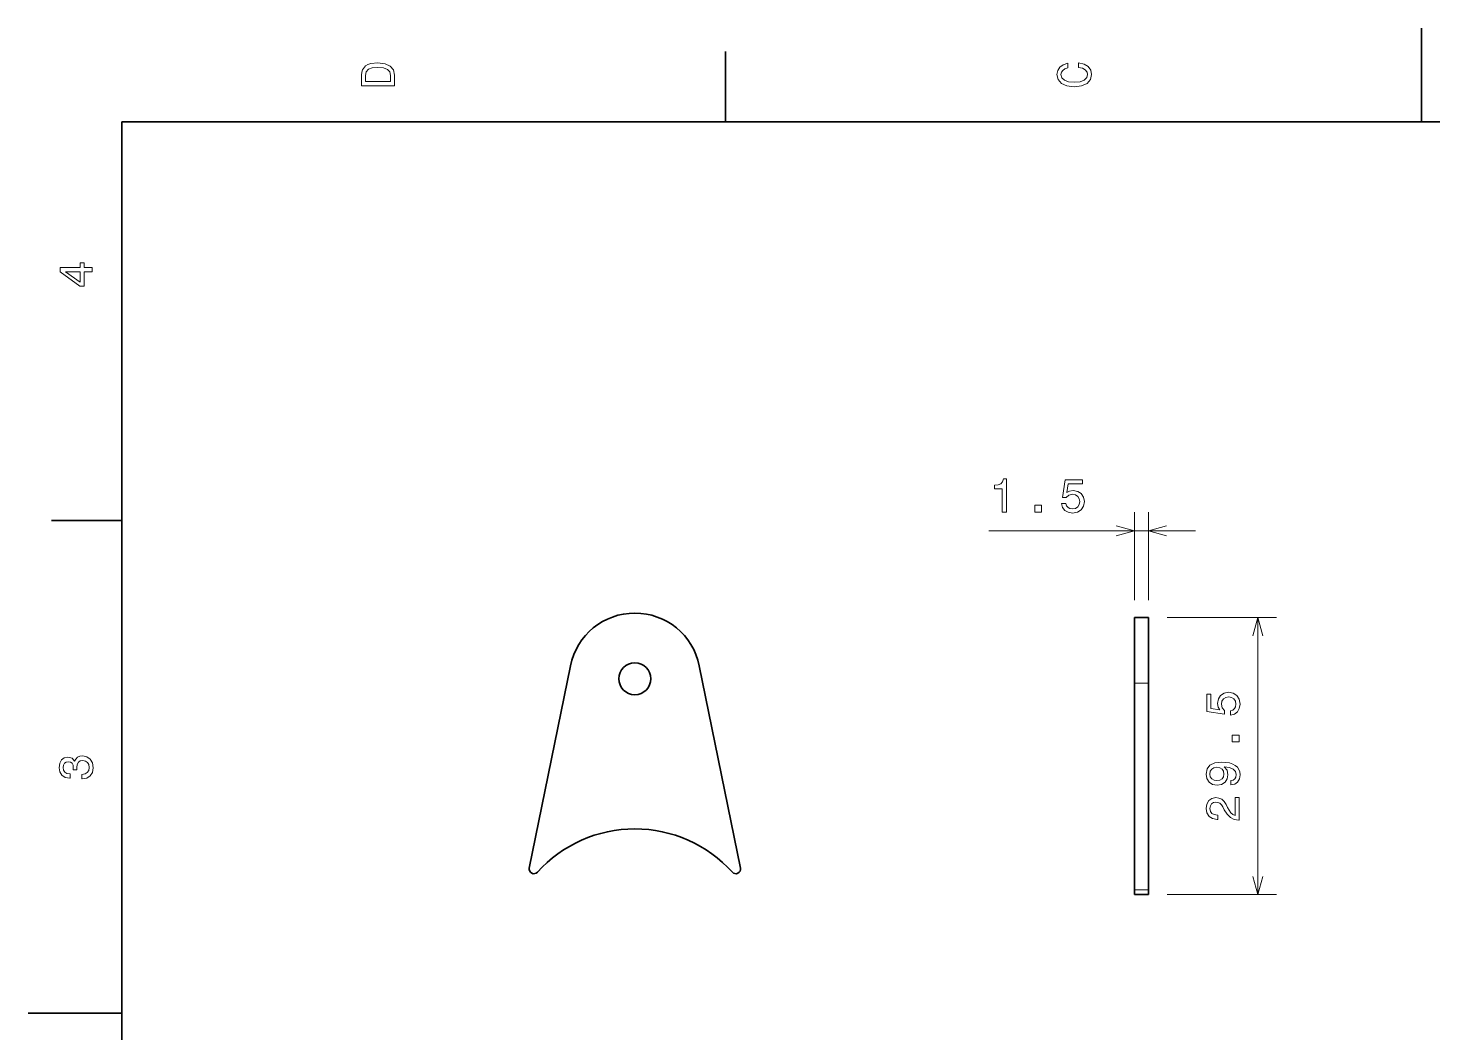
# Model space of a CAD drawing. Extents: x 0 to 297, y 0 to 210.
# Drawn here: x 0 to 149.7, y 102.9 to 210 of the extents above; entities that cross this region are included whole.
import ezdxf

# ---------------------------------------------------------------- set-up
doc = ezdxf.new("R2010")
doc.units = 0

msp = doc.modelspace()

# ---------------------------------------------------------------- linework, layer by layer
at = {"color": 7, "lineweight": 35, "ltscale": 0.25}
for p, q in [((148.5, 200), (148.5, 210)), ((10, 105), (0, 105))]:
    msp.add_line(p, q, dxfattribs=at)
at = {"color": 7, "lineweight": 35, "ltscale": 0.1875}
for p, q in [((74.300003, 200), (74.300003, 207.5)), ((10, 157.5), (2.5, 157.5))]:
    msp.add_line(p, q, dxfattribs=at)
at = {"color": 7, "lineweight": 35}
for p, q in [((287, 200), (10, 200)), ((10, 200), (10, 10)), ((53.411011, 120.467979), (57.79982, 142.042206)), ((75.907639, 120.467979), (71.518829, 142.042206)), ((117.888985, 118.155197), (117.888985, 140.17131)), ((119.388985, 118.155197), (119.388985, 140.17131))]:
    msp.add_line(p, q, dxfattribs=at)
at = {"color": 8, "lineweight": 13, "ltscale": 0.234605}
for p, q in [((117.888985, 149.030807), (117.888985, 158.415024)), ((119.388985, 149.030807), (119.388985, 158.415024))]:
    msp.add_line(p, q, dxfattribs=at)
at = {"color": 8, "lineweight": 13}
msp.add_line((124.388985, 156.415024), (102.380913, 156.415024), dxfattribs=at)
at = {"color": 7, "lineweight": 35, "ltscale": 0.003513}
for p, q in [((117.888985, 147.17131), (117.888985, 147.030807)), ((119.388985, 147.17131), (119.388985, 147.030807))]:
    msp.add_line(p, q, dxfattribs=at)
at = {"color": 7, "lineweight": 35, "ltscale": 0.0375}
for p, q in [((119.388985, 147.17131), (117.888985, 147.17131)), ((119.388985, 117.655197), (117.888985, 117.655197))]:
    msp.add_line(p, q, dxfattribs=at)
at = {"color": 7, "lineweight": 35, "ltscale": 0.171487}
for p, q in [((117.888985, 147.030807), (117.888985, 140.17131)), ((119.388985, 147.030807), (119.388985, 140.17131))]:
    msp.add_line(p, q, dxfattribs=at)
at = {"color": 7, "lineweight": 13, "ltscale": 0.291403}
for p, q in [((121.388985, 147.17131), (133.04512, 147.17131)), ((121.388985, 117.655205), (133.04512, 117.655205))]:
    msp.add_line(p, q, dxfattribs=at)
at = {"color": 7, "lineweight": 13}
msp.add_line((131.04512, 117.655205), (131.04512, 147.17131), dxfattribs=at)
at = {"color": 7, "lineweight": 13, "ltscale": 0.0375}
for p, q in [((119.388985, 140.17131), (117.888985, 140.17131)), ((119.388985, 118.155197), (117.888985, 118.155197))]:
    msp.add_line(p, q, dxfattribs=at)
at = {"color": 7, "lineweight": 35, "ltscale": 0.0125}
for p, q in [((117.888985, 118.155197), (117.888985, 117.655197)), ((119.388985, 118.155197), (119.388985, 117.655197))]:
    msp.add_line(p, q, dxfattribs=at)
at = {"color": 7, "lineweight": 13}
for points in [[(35.533215, 204.994965), (35.533215, 203.829971), (39.033215, 203.829971), (39.033215, 204.994965), (38.922264, 205.544678), (38.584366, 205.953171), (38.034657, 206.205338), (37.283215, 206.296112), (36.516644, 206.215424), (36.21405, 206.114563), (35.971977, 205.973343), (35.644165, 205.56485), (35.563473, 205.297562)], [(35.951801, 204.959656), (36.027451, 205.342941), (36.259438, 205.605194), (36.672985, 205.761536), (37.283215, 205.811966), (37.873272, 205.756485), (38.286816, 205.600143), (38.533936, 205.332855), (38.614628, 204.959656), (38.614628, 204.298996), (35.951801, 204.298996)], [(111.93206, 205.817017), (112.35569, 205.716141), (112.658287, 205.549713), (112.844887, 205.317734), (112.905403, 205.045395), (112.814629, 204.71759), (112.54229, 204.460388), (112.098488, 204.28891), (111.483215, 204.233429), (110.872986, 204.28891), (110.424141, 204.455338), (110.151802, 204.71254), (110.055984, 205.045395), (110.106415, 205.287476), (110.247627, 205.494247), (110.474571, 205.655624), (110.787247, 205.766571), (110.787247, 206.245682), (110.308144, 206.094391), (109.94503, 205.832138), (109.718086, 205.474075), (109.637398, 205.045395), (109.763474, 204.510818), (110.116501, 204.10231), (110.696472, 203.840057), (111.483215, 203.749283), (112.269958, 203.840057), (112.84993, 204.10231), (113.208, 204.510818), (113.329041, 205.045395), (113.233215, 205.51442), (112.965927, 205.892654), (112.527161, 206.159943), (111.93206, 206.301163)], [(6.833213, 184.02739), (6.833213, 184.481277), (5.965778, 184.481277), (5.965778, 184.98056), (5.56232, 184.98056), (5.56232, 184.481277), (3.408862, 184.481277), (3.408862, 184.022339), (5.521974, 182.489197), (5.965778, 182.489197), (5.965778, 184.02739)], [(5.56232, 182.912827), (3.993876, 184.02739), (5.56232, 184.02739)], [(128.132294, 136.766556), (128.545837, 136.877518), (128.868607, 137.124634), (129.070328, 137.487747), (129.145981, 137.951721), (129.055206, 138.46109), (128.80809, 138.859497), (128.414719, 139.111664), (127.910393, 139.207489), (127.441368, 139.12175), (127.073212, 138.879669), (126.836182, 138.501434), (126.75045, 138.012238), (126.810966, 137.634003), (126.977394, 137.341492), (126.034309, 137.482697), (126.034309, 139.015839), (125.620766, 139.015839), (125.620766, 137.144806), (127.476669, 136.867432), (127.476669, 137.270889), (127.239639, 137.563385), (127.153908, 137.936584), (127.209381, 138.259354), (127.370766, 138.50647), (127.617882, 138.662811), (127.935608, 138.718292), (128.253326, 138.662811), (128.500443, 138.501434), (128.656784, 138.254318), (128.712265, 137.936584), (128.676956, 137.669296), (128.560974, 137.462524), (128.37941, 137.311234), (128.132294, 137.23558)], [(129.04512, 133.933273), (129.04512, 134.629242), (128.293671, 134.629242), (128.293671, 133.933273)], [(5.73379, 129.979111), (5.769093, 129.979111), (6.253242, 130.059799), (6.616354, 130.296829), (6.848343, 130.670029), (6.934078, 131.164276), (6.848343, 131.688766), (6.626441, 132.082138), (6.273415, 132.334305), (5.819525, 132.425079), (5.521974, 132.384735), (5.279899, 132.273788), (5.0933, 132.092224), (4.957133, 131.850143), (4.684798, 132.177963), (4.251081, 132.293961), (3.857709, 132.218307), (3.560158, 132.00145), (3.373559, 131.648422), (3.307997, 131.164276), (3.388689, 130.710388), (3.610591, 130.362396), (3.963617, 130.135452), (4.432637, 130.059799), (4.46794, 130.059799), (4.46794, 130.508652), (4.145173, 130.548996), (3.913184, 130.680115), (3.771974, 130.891937), (3.721542, 131.189484), (3.761888, 131.451736), (3.867795, 131.643372), (4.039265, 131.759369), (4.271254, 131.804764), (4.518372, 131.759369), (4.684798, 131.638336), (4.785663, 131.426514), (4.815922, 131.139053), (4.810879, 130.942368), (5.209294, 130.942368), (5.199208, 131.189484), (5.244596, 131.507217), (5.365634, 131.744247), (5.56232, 131.885452), (5.819525, 131.935883), (6.112032, 131.880417), (6.328891, 131.734161), (6.465058, 131.502167), (6.510447, 131.194534), (6.460014, 130.876801), (6.308718, 130.644821), (6.066643, 130.498566), (5.73379, 130.443085)], [(128.177689, 129.334869), (128.576096, 129.410507), (128.883728, 129.627365), (129.075378, 129.970306), (129.145981, 130.424194), (129.110672, 130.721756), (129.019897, 130.989044), (128.863556, 131.215988), (128.641663, 131.407623), (128.364288, 131.558929), (128.021347, 131.669876), (127.627968, 131.735443), (127.17408, 131.760651), (126.462982, 131.674927), (125.943535, 131.427795), (125.630852, 131.034424), (125.519897, 130.494812), (125.61068, 130.000565), (125.852753, 129.627365), (126.225952, 129.3853), (126.694977, 129.304596), (127.179123, 129.3853), (127.547279, 129.62233), (127.779266, 129.975357), (127.854912, 130.424194), (127.759094, 130.89827), (127.466583, 131.256332), (128.026382, 131.175644), (128.424805, 131.014252), (128.661835, 130.767136), (128.737473, 130.429245), (128.702179, 130.166992), (128.591232, 129.975357), (128.414719, 129.849274), (128.177689, 129.798843)], [(126.689926, 129.793793), (126.377251, 129.844223), (126.130135, 129.985443), (125.973793, 130.207336), (125.91832, 130.494812), (125.973793, 130.792358), (126.130135, 131.019302), (126.372208, 131.160507), (126.684883, 131.215988), (127.002609, 131.160507), (127.239639, 131.019302), (127.385895, 130.787308), (127.436325, 130.479675), (127.385895, 130.202301), (127.239639, 129.985443), (127.007652, 129.844223)], [(129.04512, 125.578667), (129.04512, 127.984291), (128.611404, 127.984291), (128.611404, 126.082993), (128.374374, 126.188904), (128.177689, 126.370461), (127.819611, 126.930252), (127.668312, 127.227806), (127.451454, 127.560661), (127.199295, 127.797691), (126.901749, 127.933861), (126.56385, 127.984291), (126.140221, 127.898552), (125.807365, 127.661522), (125.595551, 127.298409), (125.519897, 126.829391), (125.605637, 126.345238), (125.842667, 125.977089), (126.220909, 125.740051), (126.720192, 125.659363), (126.790794, 125.659363), (126.790794, 126.118294), (126.75045, 126.118294), (126.407509, 126.163681), (126.15535, 126.29985), (125.993965, 126.516708), (125.938492, 126.804176), (125.988922, 127.09668), (126.115005, 127.313538), (126.311691, 127.45475), (126.558807, 127.50518), (126.790794, 127.469879), (126.98748, 127.374062), (127.158951, 127.212677), (127.310249, 126.990776), (127.471626, 126.693222), (127.784309, 126.19899), (128.117157, 125.851006), (128.520615, 125.644234), (129.029984, 125.578667)]]:
    msp.add_lwpolyline(points, close=True, dxfattribs=at)
at = {"color": 8, "lineweight": 13}
for points in [[(103.808151, 158.415024), (104.267082, 158.415024), (104.267082, 161.940247), (103.924141, 161.940247), (103.833366, 161.632614), (103.65181, 161.425827), (103.374428, 161.304794), (102.99115, 161.26445), (102.99115, 160.906387), (103.808151, 160.906387)], [(110.120255, 159.32785), (110.231201, 158.914307), (110.478325, 158.591537), (110.841438, 158.389816), (111.305412, 158.314163), (111.814781, 158.404938), (112.213196, 158.652054), (112.465355, 159.045425), (112.561172, 159.549759), (112.475441, 160.018768), (112.233368, 160.386932), (111.855125, 160.623962), (111.365929, 160.709702), (110.987686, 160.64917), (110.695183, 160.482758), (110.836388, 161.425827), (112.36953, 161.425827), (112.36953, 161.839386), (110.498497, 161.839386), (110.221115, 159.983475), (110.624573, 159.983475), (110.917084, 160.220505), (111.290283, 160.306244), (111.613052, 160.250763), (111.860168, 160.089386), (112.01651, 159.842255), (112.071983, 159.524536), (112.01651, 159.206818), (111.855125, 158.959702), (111.608002, 158.80336), (111.290283, 158.747879), (111.022987, 158.783188), (110.816216, 158.89917), (110.664925, 159.080734), (110.589272, 159.32785)], [(107.286964, 158.415024), (107.982933, 158.415024), (107.982933, 159.166473), (107.286964, 159.166473)]]:
    msp.add_lwpolyline(points, close=True, dxfattribs=at)
for points in [[(115.95713, 155.897385), (117.888985, 156.415024), (115.95713, 156.932663)], [(121.320839, 156.932663), (119.388985, 156.415024), (121.320839, 155.897385)]]:
    msp.add_lwpolyline(points, dxfattribs=at)
at = {"color": 7, "lineweight": 13}
for points in [[(131.562759, 145.239456), (131.04512, 147.17131), (130.527481, 145.239456)], [(130.527481, 119.587051), (131.04512, 117.655205), (131.562759, 119.587051)]]:
    msp.add_lwpolyline(points, dxfattribs=at)
at = {"color": 7, "lineweight": 35}
msp.add_circle((64.659325, 140.64679), 1.7, dxfattribs=at)
for centre, radius, start, end in [((64.659325, 140.64679), 7, 11.498683, 168.501313), ((64.659325, 110.64679), 14, 42.101768, 137.898227), ((53.900974, 120.368301), 0.5, 168.501313, 317.898232), ((75.417679, 120.368301), 0.5, 222.101773, 11.498683)]:
    msp.add_arc(centre, radius, start, end, dxfattribs=at)

doc.saveas('drawing.dxf')
